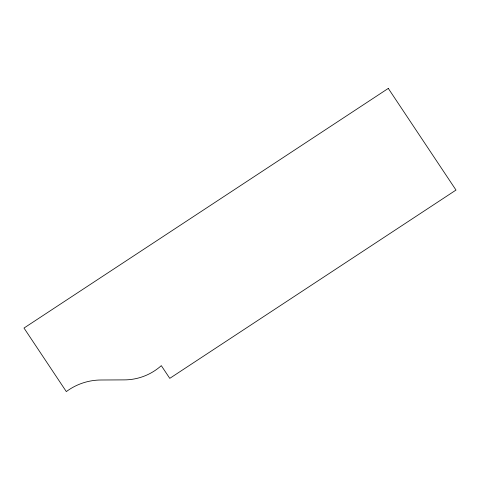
<?xml version="1.0" encoding="UTF-8"?>
<svg xmlns="http://www.w3.org/2000/svg" width="480" height="480" viewBox="0 0 480 480"><rect width="100%" height="100%" fill="white"/><g stroke="black" fill="none" stroke-linecap="round" stroke-linejoin="round"><path stroke-width="0.72" d="M388.296 88.41L24 328.056L66.318 391.59A57.426 56.256 -25.5 0 1 100.926 380.004L124.44 379.884A54.672 53.556 -25.5 0 0 161.304 365.652L169.77 378.36L456 190.062L388.296 88.41"/></g></svg>
